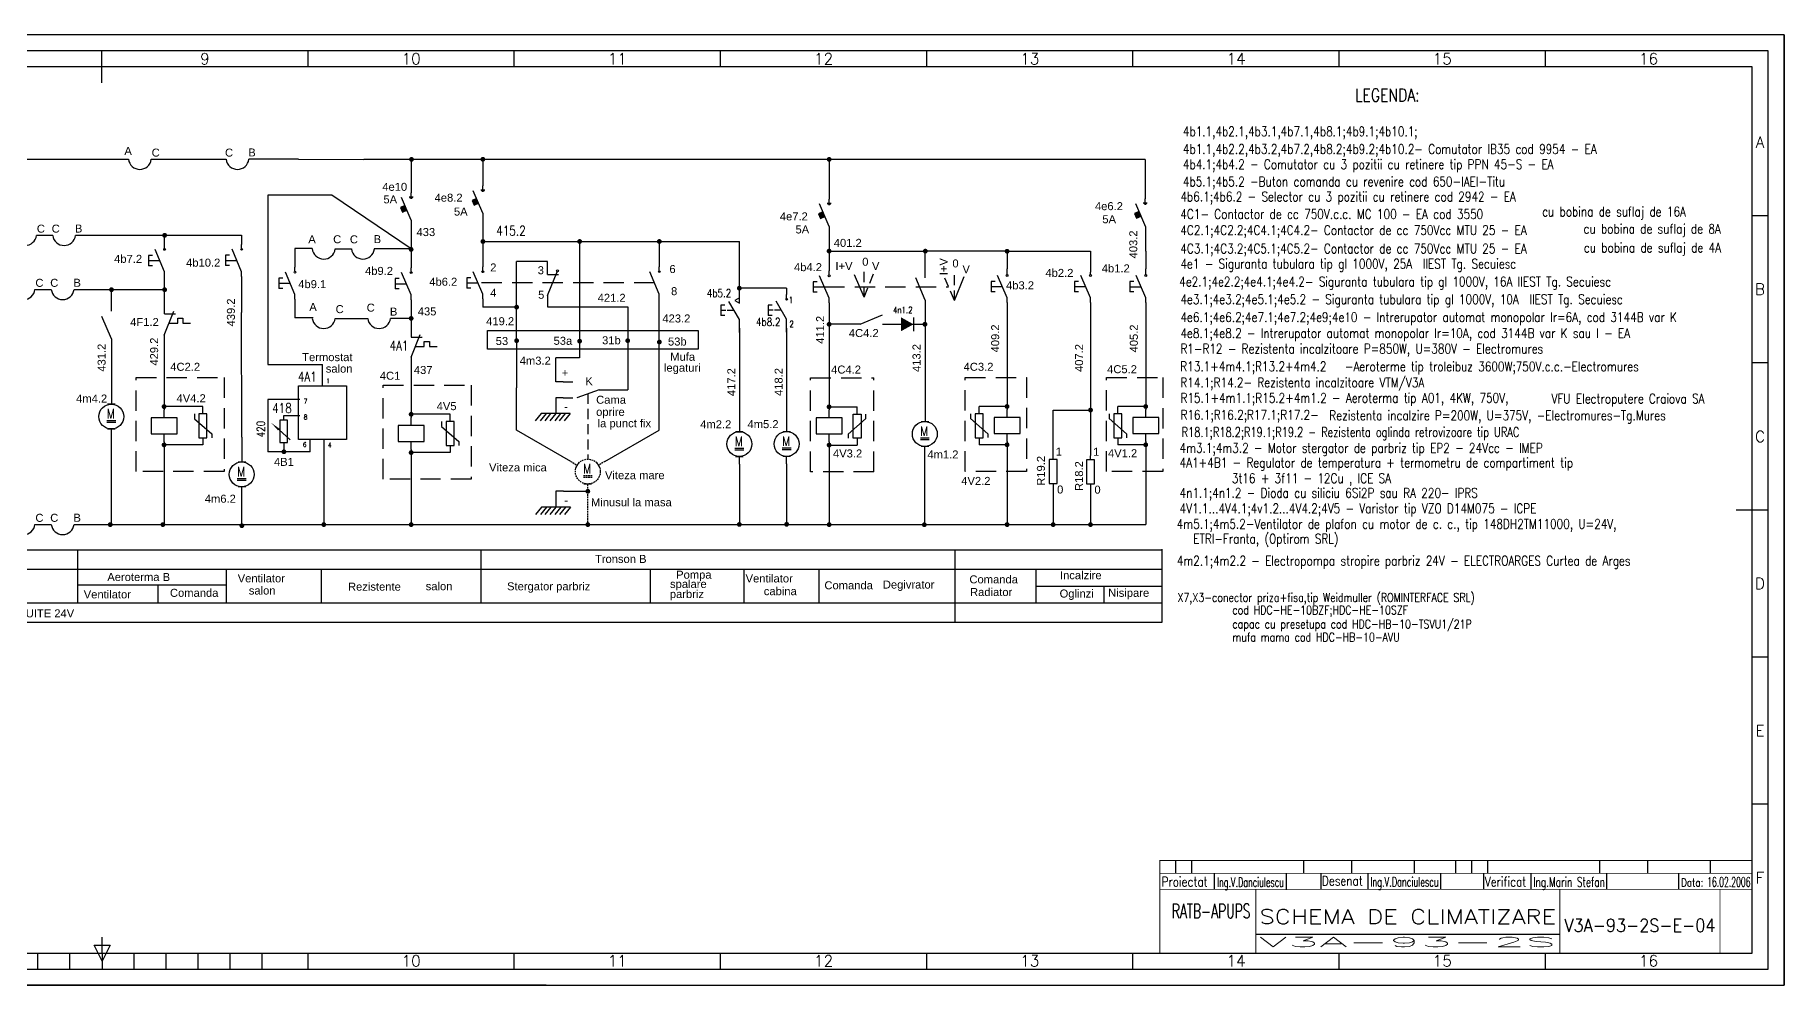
# Model space of a CAD drawing. Header units: millimetres. Extents: x 2616 to 3667, y 1624 to 1921.
# Drawn here: x 3120 to 3667, y 1624 to 1921 of the extents above; entities that cross this region are included whole.
import ezdxf
from ezdxf.enums import TextEntityAlignment as Align

# ---------------------------------------------------------------- set-up
doc = ezdxf.new("R2010")
doc.units = ezdxf.units.MM
for name, pattern in [('DASHED', [0.75, 0.5, -0.25]), ('DASHED2', [9.525, 6.35, -3.175]), ('HIDDEN2', [4.7625, 3.175, -1.5875])]:
    doc.linetypes.add(name, pattern=pattern)
doc.layers.add('INDICATOR', color=7, linetype='Continuous')
doc.styles.add('ISO', font='SIMPLEX.shx')
doc.styles.add('ROMANS', font='ROMANS.shx', dxfattribs={"width": 0.8})
doc.styles.get("Standard").update_dxf_attribs({"font": 'arial.ttf'})

# ---------------------------------------------------------------- blocks, each defined once
blk = doc.blocks.new('5A4')
at = {"color": 70}
for p, q in [((-976.57, 287), (-976.57, 292)), ((-912.14, 287), (-912.14, 292)), ((-847.71, 287), (-847.71, 292)), ((-783.28, 287), (-783.28, 292)), ((-718.85, 287), (-718.85, 292)), ((-654.42, 287), (-654.42, 292)), ((-589.99, 287), (-589.99, 292)), ((-525.56, 282.05), (-525.56, 292)), ((-461.13, 287), (-461.13, 292)), ((-396.7, 287), (-396.7, 292)), ((-332.27, 287), (-332.27, 292)), ((-267.84, 287), (-267.84, 292)), ((-203.41, 287), (-203.41, 292)), ((-138.98, 287), (-138.98, 292)), ((-74.55, 287), (-74.55, 292)), ((-1041, 240.5), (-1046, 240.5)), ((-5, 240.5), (-10, 240.5)), ((-1041, 194.5), (-1046, 194.5)), ((-5, 194.5), (-10, 194.5)), ((-1046, 148.5), (-1036, 148.5)), ((-1043.5, 148.5), (-1038.5, 151)), ((-1038.5, 146), (-1043.5, 148.5)), ((-1038.5, 151), (-1038.5, 146)), ((-15, 148.5), (-5, 148.5)), ((-1041, 102.5), (-1046, 102.5)), ((-5, 102.5), (-10, 102.5)), ((-1041, 56.5), (-1046, 56.5)), ((-5, 56.5), (-10, 56.5)), ((-528, 12.5), (-523, 12.5)), ((-525.5, 7.5), (-528, 12.5)), ((-525.5, 10), (-525.5, 15)), ((-523, 12.5), (-525.5, 7.5)), ((-976.57, 5), (-976.57, 10)), ((-912.14, 5), (-912.14, 10)), ((-847.71, 5), (-847.71, 10)), ((-783.28, 5), (-783.28, 10)), ((-718.85, 5), (-718.85, 10)), ((-654.42, 5), (-654.42, 10)), ((-589.99, 5), (-589.99, 10)), ((-589.99, 5), (-589.99, 10)), ((-575.5, 5), (-575.5, 10)), ((-565.5, 5), (-565.5, 10)), ((-555.5, 5), (-555.5, 10)), ((-545.5, 5), (-545.5, 10)), ((-535.5, 5), (-535.5, 10)), ((-525.5, 10), (-525.5, 5)), ((-515.5, 5), (-515.5, 10)), ((-505.5, 5), (-505.5, 10)), ((-495.5, 5), (-495.5, 10)), ((-485.5, 5), (-485.5, 10)), ((-475.5, 5), (-475.5, 10)), ((-461.13, 5), (-461.13, 10)), ((-461.13, 5), (-461.13, 10)), ((-396.7, 5), (-396.7, 10)), ((-332.27, 5), (-332.27, 10)), ((-267.84, 5), (-267.84, 10)), ((-203.41, 5), (-203.41, 10)), ((-138.98, 5), (-138.98, 10)), ((-74.55, 5), (-74.55, 10))]:
    blk.add_line(p, q, dxfattribs=at)
at = {"color": 240}
for points in [[(0, 0), (0, 297), (-1051, 297), (-1051, 0)], [(-5, 5), (-5, 292), (-1046, 292), (-1046, 5)]]:
    blk.add_lwpolyline(points, close=True, dxfattribs=at)
at = {"color": 70}
blk.add_lwpolyline([(-1041, 287), (-1041, 10), (-10, 10), (-10, 287)], close=True, dxfattribs=at)
at = {"color": 50, "style": 'ISO'}
for s, p in [('1', (-1008.78, 289.55)), ('2', (-944.36, 289.55)), ('3', (-879.92, 289.55)), ('4', (-815.49, 289.55)), ('5', (-751.07, 289.55)), ('6', (-686.63, 289.55)), ('7', (-622.21, 289.55)), ('8', (-557.77, 289.55)), ('9', (-493.35, 289.55)), ('10', (-428.92, 289.55)), ('11', (-364.49, 289.55)), ('12', (-300.06, 289.55)), ('13', (-235.63, 289.55)), ('14', (-171.19, 289.55)), ('15', (-106.77, 289.55)), ('16', (-42.34, 289.55)), ('A', (-1043.5, 263.5)), ('A', (-7.5, 263.5)), ('B', (-1043.5, 217.5)), ('B', (-7.5, 217.5)), ('C', (-1043.5, 171.5)), ('C', (-7.5, 171.5)), ('D', (-1043.5, 125.5)), ('D', (-7.5, 125.5)), ('E', (-1043.5, 79.5)), ('E', (-7.5, 79.5)), ('F', (-1043.5, 33.5)), ('F', (-7.5, 33.5)), ('1', (-1008.78, 7.55)), ('2', (-944.36, 7.55)), ('3', (-879.92, 7.55)), ('4', (-815.49, 7.55)), ('5', (-751.07, 7.55)), ('6', (-686.63, 7.55)), ('7', (-622.21, 7.55)), ('10', (-428.92, 7.55)), ('11', (-364.49, 7.55)), ('12', (-300.06, 7.55)), ('13', (-235.63, 7.55)), ('14', (-171.19, 7.55)), ('15', (-106.77, 7.55)), ('16', (-42.34, 7.55))]:
    blk.add_text(s, height=3.5, dxfattribs=at).set_placement(p, align=Align.MIDDLE)
blk = doc.blocks.new('indic-el')
at = {"layer": 'INDICATOR', "color": 1}
for p, q in [((-180, 25), (-180, 29)), ((-175, 25), (-175, 29)), ((-140, 25), (-140, 29)), ((-125, 25), (-125, 29)), ((-105.5, 25), (-105.5, 29)), ((-87.5, 25), (-87.5, 29)), ((-82.5, 25), (-82.5, 29)), ((-47.5, 25), (-47.5, 29)), ((-32.5, 25), (-32.5, 29)), ((-13, 25), (-13, 29)), ((-167.9, 20), (-167.9, 25)), ((-145.42, 19.8), (-145.42, 24.8)), ((-134.65, 20.08), (-134.65, 25.08)), ((-119.93, 20), (-119.93, 25)), ((-97.19, 20), (-97.19, 25)), ((-83.77, 20), (-83.77, 25)), ((-69.03, 20), (-69.03, 25)), ((-45.33, 20), (-45.33, 25)), ((-22.83, 20), (-22.83, 25)), ((-155, 6), (-60, 6))]:
    blk.add_line(p, q, dxfattribs=at)
at = {"layer": 'INDICATOR'}
blk.add_line((-92.5, 25), (-92.5, 29), dxfattribs=at)
at = {"layer": 'INDICATOR', "const_width": 0.3, "flags": 128}
for points in [[(0, 29), (-185, 29), (-185, 0)], [(0, 25), (-185, 25)], [(0, 20), (-185, 20)], [(-155, 0), (-155, 20)], [(-60, 0), (-60, 20)], [(-10, 0), (-10, 20)]]:
    blk.add_lwpolyline(points, dxfattribs=at)
at = {"layer": 'INDICATOR', "color": 1, "style": 'ROMANS', "width": 0.8}
for s, height, p in [('Proiectat', 3, (-184.48, 20.88)), ('Desenat', 3, (-134.37, 21.17)), ('Verificat', 3, (-83.49, 20.88)), ('Data:', 2.5, (-22.15, 20.88))]:
    blk.add_text(s, height=height, dxfattribs=at).set_placement(p)
at = {"layer": 'INDICATOR', "style": 'ROMANS', "width": 0.570908}
blk.add_text('RATB-APUPS', height=4.5, dxfattribs=at).set_placement((-181.28, 10.96), (-156.69, 10.96), align=Align.FIT)
at = {"layer": 'INDICATOR', "color": 1, "style": 'ROMANS'}
for tag, height, width, p, p2 in [('PROIECTAT', 3, 0.908325, (-167.12, 20.74), (-146.23, 20.74)), ('DESENAT', 3, 1.116423, (-119.25, 20.84), (-97.88, 20.84)), ('VERIFICAT', 3, 1.074468, (-68.34, 20.8), (-45.93, 20.8)), ('DATA', 3, 1.321041, (-14.04, 20.81), (-0.45, 20.81)), ('NUME_DESEN', 4.5, 2.080219, (-153.9, 9.22), (-61.18, 9.22)), ('NUMAR', 4, 2.383056, (-58.61, 6.76), (-11.4, 6.76)), ('ANS', 3, 11.421134, (-154.04, 2.01), (-61.04, 2.01))]:
    blk.add_attdef(tag, text='', height=height, dxfattribs=dict(at, width=width)).set_placement(p, p2, align=Align.FIT)

msp = doc.modelspace()

# ---------------------------------------------------------------- linework, layer by layer
at = {"color": 240}
for p, q in [((3666.92, 1921.16), (3666.92, 1624.16)), ((3280.22, 1624.16), (3070.22, 1624.16))]:
    msp.add_line(p, q, dxfattribs=at)
at = {"color": 1}
for p, q in [((3091.48, 1882.33), (3149.67, 1882.29)), ((3156.81, 1882.29), (3180.17, 1882.29)), ((3202.86, 1882.28), (3187.32, 1882.29)), ((3202.86, 1882.28), (3223.19, 1882.26)), ((3238.12, 1882.26), (3223.19, 1882.26)), ((3238, 1882.62), (3238, 1871.8)), ((3467.37, 1882.26), (3238.12, 1882.26)), ((3260.41, 1882.3), (3260.41, 1873.98)), ((3368.59, 1882.26), (3368.59, 1869.82)), ((3467.37, 1882.26), (3467.37, 1869.9)), ((3213.25, 1871.1), (3193.18, 1871.03)), ((3193.18, 1871.03), (3193.18, 1818.19)), ((3238, 1854.25), (3213.25, 1871.1)), ((3238, 1863.3), (3235, 1870.3)), ((3237.37, 1870.55), (3238.63, 1870.55)), ((3238, 1870.55), (3238, 1871.8)), ((3260.41, 1865.48), (3257.41, 1872.48)), ((3259.78, 1872.73), (3261.04, 1872.73)), ((3260.41, 1872.73), (3260.41, 1873.98)), ((3368.59, 1868.57), (3368.59, 1869.82)), ((3467.37, 1868.65), (3467.37, 1869.9)), ((3260.41, 1865.48), (3260.41, 1863.98)), ((3260.41, 1863.98), (3260.41, 1856.59)), ((3368.59, 1861.32), (3365.59, 1868.32)), ((3367.96, 1868.57), (3369.22, 1868.57)), ((3467.51, 1861.08), (3464.37, 1868.4)), ((3466.74, 1868.65), (3468, 1868.65)), ((3120.94, 1858.52), (3126.02, 1858.52)), ((3133.16, 1858.52), (3185.04, 1858.52)), ((3160.98, 1854.38), (3160.98, 1858.52)), ((3185.04, 1858.52), (3185.04, 1855.66)), ((3238, 1863.3), (3238, 1854.49)), ((3368.59, 1861.32), (3368.59, 1859.82)), ((3368.59, 1859.82), (3368.59, 1847.37)), ((3467.51, 1853.53), (3467.51, 1861.08)), ((3160.98, 1847.13), (3157.98, 1854.13)), ((3185.04, 1847.16), (3182.04, 1854.16)), ((3185.04, 1854.41), (3185.04, 1855.66)), ((3201.71, 1854.38), (3201.71, 1848.53)), ((3207.11, 1854.38), (3201.71, 1854.38)), ((3214.27, 1854.25), (3219.35, 1854.25)), ((3237.91, 1854.25), (3226.5, 1854.25)), ((3238, 1854.25), (3238, 1848.4)), ((3260.41, 1856.59), (3340.54, 1856.59)), ((3260.41, 1856.59), (3260.41, 1848.66)), ((3290.64, 1856.61), (3290.64, 1831.68)), ((3315.54, 1856.62), (3315.54, 1848.7)), ((3340.54, 1841.93), (3340.54, 1856.62)), ((3368.59, 1853.59), (3398.64, 1853.59)), ((3398.64, 1846.89), (3398.64, 1853.6)), ((3423.81, 1853.54), (3398.64, 1853.59)), ((3424.18, 1853.54), (3424.18, 1848.06)), ((3424.56, 1853.54), (3450.25, 1853.54)), ((3450.25, 1853.54), (3450.25, 1846.98)), ((3467.51, 1853.53), (3467.51, 1848.05)), ((3157.23, 1852.25), (3155.98, 1852.25)), ((3155.98, 1852.25), (3155.98, 1849.02)), ((3155.98, 1850.63), (3159.48, 1850.64)), ((3157.23, 1849.02), (3155.98, 1849.02)), ((3160.98, 1845.63), (3160.98, 1847.13)), ((3180.04, 1852.27), (3180.04, 1849.05)), ((3181.29, 1852.27), (3180.04, 1852.27)), ((3180.04, 1850.66), (3183.54, 1850.66)), ((3181.29, 1849.05), (3180.04, 1849.05)), ((3185.04, 1845.66), (3185.04, 1847.16)), ((3201.71, 1840.03), (3198.71, 1847.03)), ((3201.71, 1847.28), (3201.71, 1848.53)), ((3238, 1847.15), (3238, 1848.4)), ((3260.41, 1840.16), (3257.41, 1847.16)), ((3260.41, 1847.41), (3260.41, 1848.66)), ((3270.95, 1831.68), (3270.95, 1850.34)), ((3280.62, 1850.34), (3270.95, 1850.34)), ((3280.62, 1848.16), (3280.62, 1850.34)), ((3280.62, 1846.32), (3280.62, 1848.16)), ((3280.62, 1839.66), (3283.62, 1847.16)), ((3315.54, 1840.08), (3312.54, 1847.08)), ((3315.54, 1847.45), (3315.54, 1848.7)), ((3368.59, 1846.12), (3368.59, 1847.37)), ((3424.18, 1847.48), (3424.18, 1848.06)), ((3424.18, 1846.23), (3424.18, 1847.48)), ((3450.25, 1846.23), (3450.25, 1846.98)), ((3467.51, 1847.47), (3467.51, 1848.05)), ((3467.51, 1846.22), (3467.51, 1847.47)), ((3120.48, 1841.57), (3125.56, 1841.57)), ((3160.98, 1841.53), (3132.7, 1841.53)), ((3144.38, 1834.78), (3144.38, 1841.53)), ((3160.98, 1841.53), (3160.98, 1845.63)), ((3185.04, 1845.66), (3185.04, 1834.39)), ((3196.71, 1845.15), (3196.71, 1841.92)), ((3197.96, 1845.15), (3196.71, 1845.15)), ((3196.71, 1843.53), (3200.21, 1843.54)), ((3197.96, 1841.92), (3196.71, 1841.92)), ((3233, 1845.01), (3233, 1841.79)), ((3234.25, 1845.01), (3233, 1845.01)), ((3233, 1843.4), (3236.5, 1843.4)), ((3234.25, 1841.79), (3233, 1841.79)), ((3238, 1839.9), (3235, 1846.9)), ((3255.41, 1845.28), (3255.41, 1842.05)), ((3256.66, 1845.28), (3255.41, 1845.28)), ((3255.41, 1843.66), (3258.91, 1843.67)), ((3256.66, 1842.05), (3255.41, 1842.05)), ((3355.31, 1841.98), (3340.54, 1841.98)), ((3340.54, 1837.36), (3340.54, 1841.93)), ((3355.31, 1841.98), (3355.31, 1840.06)), ((3363.59, 1843.98), (3363.59, 1840.76)), ((3364.84, 1843.98), (3363.59, 1843.98)), ((3363.59, 1842.37), (3367.09, 1842.37)), ((3368.59, 1838.87), (3365.59, 1845.87)), ((3398.64, 1838.28), (3395.64, 1845.28)), ((3398.64, 1845.26), (3398.64, 1846.89)), ((3419.18, 1844.09), (3419.18, 1840.87)), ((3420.43, 1844.09), (3419.18, 1844.09)), ((3419.18, 1842.48), (3422.68, 1842.48)), ((3424.18, 1838.98), (3421.18, 1845.98)), ((3445.25, 1844.09), (3445.25, 1840.87)), ((3446.5, 1844.09), (3445.25, 1844.09)), ((3445.25, 1842.48), (3448.75, 1842.48)), ((3450.25, 1838.98), (3447.25, 1845.98)), ((3462.51, 1844.09), (3462.51, 1840.86)), ((3463.76, 1844.09), (3462.51, 1844.09)), ((3462.51, 1842.47), (3466, 1842.47)), ((3467.51, 1838.97), (3464.51, 1845.97)), ((3160.98, 1833.98), (3160.98, 1841.49)), ((3201.71, 1838.53), (3201.71, 1840.03)), ((3201.71, 1838.53), (3201.71, 1832.69)), ((3238, 1838.4), (3238, 1839.9)), ((3238, 1838.4), (3238, 1832.55)), ((3260.41, 1838.66), (3260.41, 1840.16)), ((3260.41, 1838.66), (3260.41, 1836.08)), ((3270.95, 1836.08), (3260.41, 1836.08)), ((3280.62, 1839.66), (3280.63, 1836.12)), ((3280.63, 1836.12), (3305.66, 1836.12)), ((3305.66, 1836.12), (3305.66, 1831.68)), ((3315.54, 1831.68), (3315.54, 1840.08)), ((3334.78, 1836.66), (3334.78, 1833.44)), ((3336.03, 1836.66), (3334.78, 1836.66)), ((3340.54, 1832.21), (3337.26, 1837.88)), ((3340.54, 1838.99), (3339.17, 1838.18)), ((3339.17, 1838.18), (3340.55, 1837.35)), ((3350.8, 1836.71), (3349.55, 1836.71)), ((3349.55, 1836.71), (3349.55, 1833.48)), ((3355.31, 1832.26), (3352.04, 1837.93)), ((3355.31, 1838.81), (3355.31, 1840.06)), ((3364.84, 1840.76), (3363.59, 1840.76)), ((3368.59, 1837.37), (3368.59, 1838.87)), ((3368.59, 1837.37), (3368.59, 1818)), ((3398.64, 1838.28), (3398.64, 1836.9)), ((3398.64, 1836.9), (3398.64, 1800.32)), ((3420.43, 1840.87), (3419.18, 1840.87)), ((3424.18, 1837.48), (3424.18, 1838.98)), ((3424.18, 1837.48), (3424.18, 1818.11)), ((3446.5, 1840.87), (3445.25, 1840.87)), ((3450.25, 1837.48), (3450.25, 1838.98)), ((3450.25, 1837.48), (3450.25, 1818.11)), ((3463.76, 1840.86), (3462.51, 1840.86)), ((3467.51, 1837.47), (3467.51, 1838.97)), ((3467.51, 1837.47), (3467.51, 1818.1)), ((3144.38, 1826.16), (3141.38, 1833.16)), ((3160.82, 1827.32), (3163.82, 1834.82)), ((3162.32, 1831.07), (3165.1, 1831.07)), ((3165.1, 1831.07), (3165.1, 1832.62)), ((3165.1, 1832.62), (3166.71, 1832.62)), ((3166.71, 1832.62), (3166.71, 1831.02)), ((3166.71, 1831.02), (3169.05, 1831.02)), ((3185.11, 1795.43), (3185.04, 1834.39)), ((3207.41, 1832.69), (3201.71, 1832.69)), ((3214.27, 1832.55), (3219.35, 1832.55)), ((3219.35, 1832.55), (3224.43, 1832.55)), ((3238, 1832.55), (3231.58, 1832.55)), ((3238, 1832.55), (3238, 1826.72)), ((3270.95, 1825.59), (3270.95, 1831.68)), ((3290.64, 1831.68), (3290.64, 1825.6)), ((3305.66, 1831.68), (3305.66, 1810.84)), ((3315.54, 1810.84), (3315.54, 1831.68)), ((3336.28, 1835.05), (3334.78, 1835.05)), ((3336.03, 1833.44), (3334.78, 1833.44)), ((3338.9, 1835.05), (3336.74, 1835.05)), ((3340.54, 1830.19), (3340.54, 1832.21)), ((3351.06, 1835.09), (3349.55, 1835.09)), ((3350.8, 1833.48), (3349.55, 1833.48)), ((3353.67, 1835.09), (3351.51, 1835.09)), ((3355.31, 1830.23), (3355.31, 1832.26)), ((3378.29, 1830.71), (3368.59, 1830.71)), ((3378.29, 1830.71), (3385.29, 1833.71)), ((3385.28, 1830.71), (3386.91, 1830.71)), ((3386.91, 1830.71), (3398.52, 1830.71)), ((3144.38, 1826.16), (3144.38, 1824.78)), ((3160.82, 1827.32), (3160.82, 1825.82)), ((3160.82, 1825.82), (3160.82, 1818.07)), ((3238, 1820.47), (3240.84, 1827.56)), ((3242.12, 1825.37), (3243.73, 1825.37)), ((3242.12, 1823.81), (3242.12, 1825.37)), ((3243.73, 1825.37), (3243.73, 1823.76)), ((3270.95, 1825.22), (3270.95, 1810.84)), ((3290.64, 1825.6), (3290.64, 1820.23)), ((3340.54, 1828.16), (3340.54, 1830.19)), ((3340.54, 1829.51), (3340.54, 1799.51)), ((3355.31, 1828.21), (3355.31, 1830.23)), ((3355.31, 1829.55), (3355.31, 1799.55)), ((3144.38, 1824.78), (3144.38, 1813.51)), ((3238, 1820.47), (3238, 1815.66)), ((3239.34, 1823.81), (3242.12, 1823.81)), ((3243.73, 1823.76), (3246.08, 1823.76)), ((3290.64, 1820.23), (3283.17, 1820.23)), ((3283.17, 1816.46), (3283.17, 1820.23)), ((3160.82, 1818.07), (3160.82, 1803.99)), ((3193.18, 1818.19), (3210.33, 1818.19)), ((3210.33, 1811.47), (3210.33, 1818.19)), ((3238, 1815.66), (3238, 1801.59)), ((3283.17, 1812.76), (3283.17, 1816.46)), ((3368.59, 1818), (3368.59, 1803.93)), ((3424.18, 1818.11), (3424.18, 1804.04)), ((3450.25, 1818.11), (3450.25, 1789.65)), ((3467.51, 1818.1), (3467.51, 1804.03)), ((3144.38, 1813.51), (3144.38, 1805.76)), ((3202.83, 1794.71), (3202.83, 1811.47)), ((3202.83, 1811.47), (3217.83, 1811.47)), ((3217.83, 1811.47), (3217.83, 1794.71)), ((3270.95, 1797.59), (3270.95, 1810.84)), ((3285.5, 1812.76), (3283.17, 1812.76)), ((3285.5, 1812.76), (3287, 1812.76)), ((3287, 1812.76), (3288.5, 1812.76)), ((3296.75, 1810.26), (3289.75, 1807.76)), ((3296.75, 1810.26), (3301.02, 1810.26)), ((3301.02, 1810.26), (3305.66, 1810.26)), ((3305.66, 1810.84), (3305.66, 1810.26)), ((3315.54, 1797.64), (3315.54, 1810.84)), ((3172.97, 1804.97), (3160.82, 1804.97)), ((3160.82, 1801.49), (3160.82, 1803.99)), ((3172.97, 1802.72), (3172.97, 1804.97)), ((3193.21, 1807.18), (3193.21, 1790.86)), ((3203.21, 1807.18), (3193.21, 1807.18)), ((3283.16, 1807.76), (3283.16, 1802.8)), ((3285.5, 1807.76), (3283.16, 1807.76)), ((3285.5, 1807.76), (3287, 1807.76)), ((3287, 1807.76), (3288.5, 1807.76)), ((3368.59, 1804.91), (3377.31, 1804.91)), ((3368.59, 1801.43), (3368.59, 1803.93)), ((3377.31, 1802.65), (3377.31, 1804.91)), ((3424.56, 1805.02), (3415.46, 1805.02)), ((3415.46, 1802.76), (3415.46, 1805.02)), ((3424.18, 1801.54), (3424.18, 1804.04)), ((3438.59, 1788.4), (3438.59, 1803.88)), ((3438.59, 1803.88), (3450.25, 1803.88)), ((3467.51, 1805.01), (3458.78, 1805.01)), ((3458.78, 1802.75), (3458.78, 1805.01)), ((3467.51, 1801.53), (3467.51, 1804.03)), ((3142.96, 1800.63), (3145.7, 1800.63)), ((3142.96, 1800.1), (3145.7, 1800.1)), ((3144.38, 1768.09), (3144.38, 1797.99)), ((3170.3, 1802.72), (3170.3, 1801.19)), ((3170.3, 1801.19), (3175.71, 1796.43)), ((3200.24, 1794.6), (3196.63, 1797.81)), ((3198.21, 1802.21), (3203.21, 1802.21)), ((3198.21, 1800.71), (3198.21, 1802.21)), ((3250.15, 1802.57), (3238, 1802.57)), ((3238, 1799.09), (3238, 1801.59)), ((3247.49, 1800.32), (3247.49, 1798.78)), ((3247.49, 1798.78), (3252.89, 1794.03)), ((3250.15, 1800.32), (3250.15, 1802.57)), ((3278.62, 1802.8), (3276.76, 1800.48)), ((3280.16, 1802.8), (3278.31, 1800.48)), ((3287.68, 1802.8), (3278.62, 1802.8)), ((3281.59, 1802.8), (3279.73, 1800.48)), ((3283.16, 1802.8), (3281.3, 1800.48)), ((3284.71, 1802.8), (3282.85, 1800.48)), ((3286.14, 1802.8), (3284.28, 1800.48)), ((3287.68, 1802.8), (3285.83, 1800.48)), ((3340.54, 1799.51), (3340.54, 1797.14)), ((3355.31, 1799.55), (3355.31, 1797.18)), ((3379.97, 1801.12), (3374.57, 1796.37)), ((3379.97, 1802.65), (3379.97, 1801.12)), ((3412.8, 1802.76), (3412.8, 1801.23)), ((3412.8, 1801.23), (3418.2, 1796.48)), ((3456.12, 1802.75), (3456.12, 1801.22)), ((3456.12, 1801.22), (3461.52, 1796.47)), ((3160.82, 1793.99), (3160.82, 1796.49)), ((3160.82, 1793.99), (3160.82, 1783.36)), ((3172.97, 1793.01), (3160.82, 1793.01)), ((3172.97, 1795.27), (3172.97, 1793.01)), ((3175.71, 1796.43), (3175.71, 1795.23)), ((3185.11, 1795.43), (3185.11, 1787.69)), ((3198.21, 1793.71), (3198.21, 1790.86)), ((3217.83, 1794.71), (3202.83, 1794.71)), ((3206.47, 1790.86), (3206.47, 1794.71)), ((3210.71, 1794.71), (3210.71, 1768.09)), ((3238, 1791.59), (3238, 1794.09)), ((3250.15, 1792.87), (3250.15, 1790.61)), ((3252.89, 1794.03), (3252.89, 1792.82)), ((3287.86, 1787.83), (3270.95, 1797.59)), ((3298.54, 1787.83), (3315.54, 1797.64)), ((3368.59, 1793.92), (3368.59, 1796.43)), ((3368.59, 1793.92), (3368.59, 1783.29)), ((3368.59, 1792.95), (3377.31, 1792.95)), ((3374.57, 1796.37), (3374.57, 1795.16)), ((3377.31, 1795.2), (3377.31, 1792.95)), ((3397.11, 1795.18), (3399.85, 1795.18)), ((3397.11, 1794.66), (3399.85, 1794.66)), ((3398.52, 1768.05), (3398.52, 1792.55)), ((3415.46, 1795.31), (3415.46, 1793.06)), ((3424.56, 1793.06), (3415.46, 1793.06)), ((3418.2, 1796.48), (3418.2, 1795.27)), ((3424.18, 1794.03), (3424.18, 1796.54)), ((3424.18, 1794.03), (3424.18, 1783.4)), ((3458.78, 1795.3), (3458.78, 1793.05)), ((3467.51, 1793.05), (3458.78, 1793.05)), ((3461.52, 1796.47), (3461.52, 1795.26)), ((3467.51, 1794.03), (3467.51, 1796.53)), ((3467.51, 1794.03), (3467.51, 1783.39)), ((3206.47, 1790.86), (3193.21, 1790.86)), ((3238, 1791.59), (3238, 1780.96)), ((3250.15, 1790.61), (3238, 1790.61)), ((3339.17, 1792.01), (3341.91, 1792.01)), ((3339.17, 1791.48), (3341.91, 1791.48)), ((3340.54, 1787.01), (3340.54, 1789.37)), ((3340.54, 1787.01), (3340.54, 1768.15)), ((3353.94, 1792.05), (3356.68, 1792.05)), ((3353.94, 1791.53), (3356.68, 1791.53)), ((3355.31, 1787.05), (3355.31, 1789.41)), ((3355.31, 1787.05), (3355.31, 1768.19)), ((3450.25, 1788.36), (3450.25, 1789.61)), ((3160.82, 1783.36), (3160.82, 1767.95)), ((3183.69, 1782.55), (3186.43, 1782.55)), ((3183.69, 1782.03), (3186.43, 1782.03)), ((3368.59, 1783.29), (3368.59, 1768.05)), ((3424.18, 1783.4), (3424.18, 1767.96)), ((3467.51, 1783.39), (3467.51, 1768.09)), ((3185.11, 1767.74), (3185.11, 1779.92)), ((3238, 1780.96), (3238, 1768.09)), ((3285.58, 1778.5), (3283.24, 1778.5)), ((3283.24, 1778.5), (3283.24, 1773.54)), ((3285.58, 1778.5), (3293.2, 1778.5)), ((3438.59, 1780.9), (3438.59, 1779.65)), ((3438.59, 1779.65), (3438.59, 1767.88)), ((3450.25, 1780.86), (3450.25, 1779.62)), ((3450.25, 1779.62), (3450.25, 1768.06)), ((3278.7, 1773.54), (3276.84, 1771.21)), ((3280.24, 1773.54), (3278.39, 1771.21)), ((3287.77, 1773.54), (3278.7, 1773.54)), ((3281.67, 1773.54), (3279.81, 1771.21)), ((3283.24, 1773.54), (3281.38, 1771.21)), ((3284.79, 1773.54), (3282.93, 1771.21)), ((3286.22, 1773.54), (3284.36, 1771.21)), ((3287.77, 1773.54), (3285.91, 1771.21)), ((3120.48, 1768.11), (3125.56, 1768.11)), ((3132.7, 1768.09), (3238.12, 1768.09)), ((3238.12, 1768.09), (3247.08, 1768.09)), ((3247.08, 1768.09), (3269.35, 1768.09)), ((3269.35, 1768.09), (3289.12, 1768.09)), ((3289.12, 1768.09), (3467.51, 1768.09)), ((2830.51, 1760.19), (3472.5, 1760.19)), ((3133.78, 1760.19), (3133.78, 1743.49)), ((3259.83, 1743.49), (3259.83, 1760.19)), ((3407.88, 1760.19), (3407.88, 1737.45)), ((3472.5, 1760.46), (3472.5, 1737.49)), ((2830.51, 1754.2), (3472.5, 1754.2)), ((3180.18, 1754.2), (3180.18, 1743.49)), ((3209.93, 1754.2), (3209.93, 1743.49)), ((3312.68, 1754.2), (3312.68, 1743.49)), ((3341.97, 1754.2), (3341.97, 1743.49)), ((3365.37, 1754.2), (3365.37, 1743.49)), ((3407.88, 1754.2), (3407.88, 1743.49)), ((3433.21, 1754.2), (3433.21, 1743.49)), ((3133.78, 1749.25), (3180.18, 1749.25)), ((3158.89, 1749.25), (3158.89, 1743.89)), ((3433.21, 1748.84), (3472.5, 1748.84)), ((3454.44, 1748.84), (3454.44, 1743.49)), ((3472.5, 1743.49), (2830.51, 1743.49)), ((3472.5, 1737.49), (2924.24, 1737.49))]:
    msp.add_line(p, q, dxfattribs=at)
at = {"color": 1, "linetype": 'HIDDEN2'}
for p, q in [((3379.49, 1839.14), (3379.49, 1847.22)), ((3379.49, 1839.14), (3382.49, 1846.64)), ((3407.76, 1838.13), (3404.76, 1845.13)), ((3407.76, 1838.13), (3407.75, 1846.2)), ((3293.25, 1809.01), (3293.25, 1788.54))]:
    msp.add_line(p, q, dxfattribs=at)
at = {"color": 1, "linetype": 'DASHED2'}
for p, q in [((3314, 1843.68), (3258.9, 1843.68)), ((3367.09, 1842.37), (3405.93, 1842.4)), ((3362.82, 1784.62), (3362.82, 1814)), ((3362.82, 1813.96), (3382.6, 1813.96)), ((3382.6, 1784.62), (3382.6, 1814)), ((3411.13, 1784.69), (3411.13, 1814.07)), ((3411.13, 1814.07), (3430.27, 1814.07)), ((3430.27, 1814.07), (3430.27, 1784.69)), ((3455.28, 1814.06), (3472.81, 1814.06)), ((3455.28, 1784.68), (3455.28, 1814.06)), ((3472.81, 1814.06), (3472.81, 1784.68)), ((3382.6, 1784.58), (3362.82, 1784.58)), ((3430.27, 1784.69), (3411.13, 1784.69)), ((3472.81, 1784.68), (3455.28, 1784.68))]:
    msp.add_line(p, q, dxfattribs=at)
at = {"color": 3}
for p, q in [((3379.49, 1839.14), (3376.49, 1846.14)), ((3407.76, 1838.13), (3410.76, 1845.63)), ((3261.81, 1828.74), (3327.72, 1828.74)), ((3261.81, 1822.92), (3261.81, 1828.74)), ((3327.72, 1828.74), (3327.72, 1822.92)), ((3327.72, 1822.92), (3261.81, 1822.92))]:
    msp.add_line(p, q, dxfattribs=at)
at = {"color": 1, "linetype": 'DASHED'}
for p, q in [((3287.86, 1787.83), (3289.91, 1786.64)), ((3298.54, 1787.83), (3296.49, 1786.64)), ((3291.83, 1783.41), (3294.57, 1783.41)), ((3291.83, 1782.89), (3294.57, 1782.89)), ((3293.2, 1768.08), (3293.2, 1780.77))]:
    msp.add_line(p, q, dxfattribs=at)
at = {"color": 1, "const_width": 0.75}
for points in [[(3237.74, 1882.26, 1), (3238.49, 1882.26, 1)], [(3260.04, 1882.3, 1), (3260.79, 1882.3, 1)], [(3368.21, 1882.26, 1), (3368.96, 1882.26, 1)], [(3160.61, 1858.52, 1), (3161.36, 1858.52, 1)], [(3237.62, 1854.11, 1), (3238.37, 1854.11, 1)], [(3260.04, 1856.59, 1), (3260.79, 1856.59, 1)], [(3290.27, 1856.61, 1), (3291.02, 1856.61, 1)], [(3315.17, 1856.59, 1), (3315.92, 1856.59, 1)], [(3368.21, 1853.59, 1), (3368.96, 1853.59, 1)], [(3398.27, 1853.59, 1), (3399.02, 1853.59, 1)], [(3423.81, 1853.54, 1), (3424.56, 1853.54, 1)], [(3144, 1841.53, 1), (3144.75, 1841.53, 1)], [(3160.61, 1841.53, 1), (3161.36, 1841.53, 1)], [(3340.16, 1841.98, 1), (3340.91, 1841.98, 1)], [(3270.58, 1836.08, 1), (3271.33, 1836.08, 1)], [(3237.63, 1832.55, 1), (3238.38, 1832.55, 1)], [(3368.21, 1830.71, 1), (3368.96, 1830.71, 1)], [(3398.15, 1830.71, 1), (3398.9, 1830.71, 1)], [(3270.58, 1825.59, 1), (3271.33, 1825.59, 1)], [(3290.27, 1825.44, 1), (3291.02, 1825.44, 1)], [(3305.29, 1825.59, 1), (3306.04, 1825.59, 1)], [(3315.17, 1825.16, 1), (3315.92, 1825.16, 1)], [(3160.44, 1804.97, 1), (3161.19, 1804.97, 1)], [(3237.63, 1802.57, 1), (3238.38, 1802.57, 1)], [(3368.21, 1804.91, 1), (3368.96, 1804.91, 1)], [(3423.81, 1805.02, 1), (3424.56, 1805.02, 1)], [(3449.88, 1803.88, 1), (3450.63, 1803.88, 1)], [(3467.13, 1805.01, 1), (3467.88, 1805.01, 1)], [(3160.44, 1793.01, 1), (3161.19, 1793.01, 1)], [(3368.21, 1792.95, 1), (3368.96, 1792.95, 1)], [(3423.81, 1793.06, 1), (3424.56, 1793.06, 1)], [(3467.13, 1793.05, 1), (3467.88, 1793.05, 1)], [(3197.88, 1790.86, 1), (3198.63, 1790.86, 1)], [(3237.63, 1790.61, 1), (3238.38, 1790.61, 1)], [(3292.82, 1778.5, 1), (3293.57, 1778.5, 1)], [(3143.63, 1768.09, 1), (3144.38, 1768.09, 1)], [(3160.07, 1768.09, 1), (3160.82, 1768.09, 1)], [(3184.74, 1767.74, 1), (3185.49, 1767.74, 1)], [(3210.33, 1768.09, 1), (3211.08, 1768.09, 1)], [(3237.63, 1768.09, 1), (3238.38, 1768.09, 1)], [(3292.82, 1768.09, 1), (3293.57, 1768.09, 1)], [(3340.16, 1768.15, 1), (3340.91, 1768.15, 1)], [(3354.94, 1768.19, 1), (3355.69, 1768.19, 1)], [(3368.21, 1768.09, 1), (3368.96, 1768.09, 1)], [(3397.96, 1768.05, 1), (3398.71, 1768.05, 1)], [(3423.81, 1768.09, 1), (3424.56, 1768.09, 1)], [(3438.22, 1768.09, 1), (3438.97, 1768.09, 1)], [(3449.88, 1768.09, 1), (3450.63, 1768.09, 1)]]:
    msp.add_lwpolyline(points, format="xyb", close=True, dxfattribs=at)
at = {"color": 1, "flags": 128}
for points in [[(3259.09, 1868.59), (3258.46, 1870.01), (3257.05, 1869.38), (3257.68, 1867.96)], [(3236.69, 1866.41), (3236.06, 1867.82), (3234.64, 1867.19), (3235.27, 1865.77)], [(3367.27, 1864.43), (3366.64, 1865.84), (3365.22, 1865.21), (3365.85, 1863.8)], [(3466.05, 1864.51), (3465.42, 1865.93), (3464, 1865.3), (3464.63, 1863.88)], [(3164.87, 1796.49), (3164.87, 1801.49), (3156.77, 1801.49), (3156.77, 1796.49)], [(3174.22, 1795.22), (3174.22, 1802.72), (3171.72, 1802.72), (3171.72, 1795.22)], [(3197.02, 1800.71), (3197.02, 1793.71), (3199.4, 1793.71), (3199.4, 1800.71)], [(3242.05, 1794.09), (3242.05, 1799.09), (3233.95, 1799.09), (3233.95, 1794.09)], [(3251.4, 1792.82), (3251.4, 1800.32), (3248.9, 1800.32), (3248.9, 1792.82)], [(3372.64, 1796.43), (3372.64, 1801.43), (3364.54, 1801.43), (3364.54, 1796.43)], [(3376.06, 1795.15), (3376.06, 1802.65), (3378.56, 1802.65), (3378.56, 1795.15)], [(3416.71, 1795.26), (3416.71, 1802.76), (3414.21, 1802.76), (3414.21, 1795.26)], [(3428.23, 1796.54), (3428.23, 1801.54), (3420.13, 1801.54), (3420.13, 1796.54)], [(3460.03, 1795.25), (3460.03, 1802.75), (3457.53, 1802.75), (3457.53, 1795.25)], [(3471.56, 1796.53), (3471.56, 1801.53), (3463.46, 1801.53), (3463.46, 1796.53)], [(3439.84, 1780.9), (3439.84, 1788.4), (3437.34, 1788.4), (3437.34, 1780.9)], [(3451.5, 1780.86), (3451.5, 1788.36), (3449, 1788.36), (3449, 1780.86)]]:
    msp.add_lwpolyline(points, close=True, dxfattribs=at)
for points in [[(3280.62, 1846.32), (3284.04, 1846.32)], [(3160.98, 1833.98), (3164.4, 1833.98)], [(3394.92, 1832.88), (3394.92, 1828.55)], [(3238, 1826.72), (3241.42, 1826.72)]]:
    msp.add_lwpolyline(points, dxfattribs=at)
at = {"color": 1, "const_width": 0.24, "flags": 128}
msp.add_lwpolyline([(3394.7, 1830.71), (3391.17, 1832.68), (3391.17, 1828.75)], close=True, dxfattribs=at)
at = {"color": 1, "linetype": 'DASHED2'}
for points in [[(3152.09, 1814.03), (3179.56, 1814.03), (3179.56, 1784.65), (3152.09, 1784.65)], [(3229.28, 1811.63), (3256.75, 1811.63), (3256.75, 1782.25), (3229.28, 1782.25)]]:
    msp.add_lwpolyline(points, close=True, dxfattribs=at)
at = {"color": 1, "const_width": 0.4}
for points in [[(3143.13, 1805.76), (3145.63, 1805.76)], [(3145.63, 1797.99), (3143.13, 1797.99)], [(3397.27, 1800.32), (3399.77, 1800.32)], [(3339.29, 1797.14), (3341.79, 1797.14)], [(3354.06, 1797.18), (3356.56, 1797.18)], [(3399.77, 1792.55), (3397.27, 1792.55)], [(3183.86, 1787.69), (3186.36, 1787.69)], [(3341.79, 1789.37), (3339.29, 1789.37)], [(3356.56, 1789.41), (3354.06, 1789.41)], [(3186.36, 1779.92), (3183.86, 1779.92)]]:
    msp.add_lwpolyline(points, dxfattribs=at)
at = {"color": 1, "flags": 128}
msp.add_lwpolyline([(3196.63, 1797.81, 0.7, 0, 0), (3194.25, 1799.93, 0, 0, 0)], format="xyseb", dxfattribs=at)
at = {"color": 1, "linetype": 'DASHED', "const_width": 0.4}
for points in [[(3289.28, 1785.56), (3290.53, 1787.73)], [(3297.12, 1785.56), (3295.87, 1787.73)], [(3294.45, 1780.77), (3291.95, 1780.77)]]:
    msp.add_lwpolyline(points, dxfattribs=at)
at = {"color": 1}
for centre, radius in [((3238, 1870.27), 0.273), ((3260.41, 1872.46), 0.273), ((3368.59, 1868.29), 0.273), ((3467.37, 1868.38), 0.273), ((3160.98, 1854.11), 0.273), ((3185.04, 1854.14), 0.273), ((3201.71, 1847.01), 0.273), ((3238, 1846.88), 0.273), ((3260.41, 1847.14), 0.273), ((3283.73, 1847.42), 0.273), ((3315.54, 1847.17), 0.273), ((3368.59, 1845.85), 0.273), ((3424.18, 1845.96), 0.273), ((3450.25, 1845.96), 0.273), ((3467.51, 1845.95), 0.273), ((3355.31, 1838.53), 0.273), ((3144.33, 1801.87), 3.89), ((3398.48, 1796.43), 3.89), ((3340.54, 1793.25), 3.89), ((3355.31, 1793.3), 3.89), ((3185.06, 1783.8), 3.89)]:
    msp.add_circle(centre, radius, dxfattribs=at)
at = {"color": 1, "linetype": 'DASHED'}
msp.add_circle((3293.2, 1784.66), 3.89, dxfattribs=at)
at = {"color": 1}
for centre, start in [((3153.24, 1882.73), 187.0535), ((3183.75, 1882.73), 187.0535), ((3117.37, 1858.96), 187.0535), ((3129.59, 1858.96), 187.0535), ((3210.7, 1854.69), 184.91), ((3222.93, 1854.69), 187.0535), ((3116.91, 1842.01), 187.0535), ((3129.13, 1842.01), 187.0535), ((3210.7, 1832.99), 187.0535), ((3228, 1832.99), 187.0535), ((3116.91, 1768.56), 187.0535), ((3129.13, 1768.56), 187.0535)]:
    msp.add_arc(centre, 3.6, start, 352.9465, dxfattribs=at)
for points in [[(3257.68, 1867.96), (3257.05, 1869.38), (3259.09, 1868.59), (3258.46, 1870.01)], [(3235.27, 1865.77), (3234.64, 1867.19), (3236.69, 1866.41), (3236.06, 1867.82)], [(3365.85, 1863.8), (3365.22, 1865.21), (3367.27, 1864.43), (3366.64, 1865.84)], [(3464.63, 1863.88), (3464, 1865.3), (3466.05, 1864.51), (3465.42, 1865.93)], [(3394.71, 1830.72), (3391.19, 1828.8), (3391.16, 1832.62)]]:
    msp.add_solid(points, dxfattribs=at)

# ---------------------------------------------------------------- block references
msp.add_blockref('5A4', (3666.92, 1624.16))
ref = msp.add_blockref('indic-el', (3656.92, 1634.07))
ref.add_attrib('NUME_DESEN', 'SCHEMA DE CLIMATIZARE', dxfattribs={"layer": 'INDICATOR', "color": 1, "height": 4.5, "style": 'ROMANS', "width": 1.098187}).set_placement((3503.02, 1643.29), (3595.74, 1643.29), align=Align.FIT)
ref.add_attrib('ANS', 'V3A-93-2S', dxfattribs={"layer": 'INDICATOR', "color": 1, "height": 3, "style": 'ROMANS', "width": 3.518944}).set_placement((3502.88, 1636.08), (3595.88, 1636.08), align=Align.FIT)
ref.add_attrib('NUMAR', 'V3A-93-2S-E-04', dxfattribs={"layer": 'INDICATOR', "color": 1, "height": 4, "style": 'ROMANS', "width": 0.834471}).set_placement((3598.31, 1640.83), (3645.51, 1640.83), align=Align.FIT)
ref.add_attrib('DESENAT', 'Ing.V.Danciulescu', dxfattribs={"layer": 'INDICATOR', "color": 1, "height": 3, "style": 'ROMANS', "width": 0.566669}).set_placement((3537.67, 1654.91), (3559.04, 1654.91), align=Align.FIT)
ref.add_attrib('VERIFICAT', 'Ing.Marin Stefan', dxfattribs={"layer": 'INDICATOR', "color": 1, "height": 3, "style": 'ROMANS', "width": 0.612783}).set_placement((3588.58, 1654.87), (3610.99, 1654.87), align=Align.FIT)
ref.add_attrib('DATA', '16.02.2006', dxfattribs={"layer": 'INDICATOR', "color": 1, "height": 3, "style": 'ROMANS', "width": 0.537373}).set_placement((3642.88, 1654.88), (3656.46, 1654.88), align=Align.FIT)
ref.add_attrib('PROIECTAT', 'Ing.V.Danciulescu', dxfattribs={"layer": 'INDICATOR', "color": 1, "height": 3, "style": 'ROMANS', "width": 0.553941}).set_placement((3489.79, 1654.81), (3510.68, 1654.81), align=Align.FIT)

# ---------------------------------------------------------------- texts
at = {"color": 1, "style": 'ROMANS'}
for s, height, width, p in [('LEGENDA:', 4, 0.8, (3532.89, 1900.35)), ('4b1.1,4b2.1,4b3.1,4b7.1,4b8.1;4b9.1;4b10.1;', 3, 0.8, (3479.11, 1889.52)), ('4b1.1,4b2.2,4b3.2,4b7.2,4b8.2;4b9.2;4b10.2- Comutator IB35 cod 9954 - EA', 3, 0.8, (3479.11, 1884)), ('4b4.1;4b4.2 - Comutator cu 3 pozitii cu retinere tip PPN 45-S - EA', 3, 0.8, (3479.11, 1879.22)), ('4b5.1;4b5.2 -Buton comanda cu revenire cod 650-IAEI-Titu', 3, 0.8, (3479.11, 1873.82)), ('4b6.1;4b6.2 - Selector cu 3 pozitii cu retinere cod 2942 - EA', 3, 0.8, (3478.34, 1869.12)), ('4C1- Contactor de cc 750V.c.c. MC 100 - EA cod 3550', 3, 0.8, (3478.32, 1863.66)), ('cu bobina de suflaj de 16A', 3, 0.8, (3591.33, 1864.44)), ('415.2', 3, 0.8, (3264.56, 1858.47)), ('4C2.1;4C2.2;4C4.1;4C4.2- Contactor de cc 750Vcc MTU 25 - EA', 3, 0.8, (3478.32, 1858.63)), ('cu bobina de suflaj de 8A', 3, 0.8, (3604.3, 1859.06)), ('4C3.1;4C3.2;4C5.1;4C5.2- Contactor de cc 750Vcc MTU 25 - EA', 3, 0.8, (3478.32, 1852.88)), ('cu bobina de suflaj de 4A', 3, 0.8, (3604.36, 1853.17)), ('4e1 - Siguranta tubulara tip gI 1000V, 25A  IIEST Tg. Secuiesc', 3, 0.8, (3478.34, 1848.14)), ('4b5.2', 2.5, 0.8, (3330.37, 1839.22)), ('4e2.1;4e2.2;4e4.1;4e4.2- Siguranta tubulara tip gI 1000V, 16A IIEST Tg. Secuiesc', 3, 0.8, (3477.95, 1842.54)), ('4n1.2', 2, 0.8, (3388.55, 1834.19)), ('4e3.1;4e3.2;4e5.1;4e5.2 - Siguranta tubulara tip gI 1000V, 10A  IIEST Tg. Secuiesc', 3, 0.8, (3478.34, 1837.02)), ('4b8.2', 2.5, 0.8, (3345.75, 1830.19)), ('4e6.1;4e6.2;4e7.1;4e7.2;4e9;4e10 - Intrerupator automat monopolar Ir=6A, cod 3144B var K', 3, 0.8, (3478.34, 1831.44)), ('4A1', 3, 0.8, (3231.23, 1822.52)), ('4e8.1;4e8.2 - Intrerupator automat monopolar Ir=10A, cod 3144B var K sau l - EA', 3, 0.8, (3478.34, 1826.44)), ('R1-R12 - Rezistenta incalzitoare P=850W, U=380V - Electromures', 3, 0.8, (3478.34, 1821.59)), ('4A1', 3, 0.8, (3202.58, 1812.84)), ('R13.1+4m4.1;R13.2+4m4.2', 3, 0.8, (3478.31, 1816.05)), ('R14.1;R14.2- Rezistenta incalzitoare VTM/V3A', 3, 0.8, (3478.32, 1811.01)), ('-Aeroterme tip troleibuz 3600W;750V.c.c.-Electromures', 3, 0.8, (3529.71, 1816.01)), ('1', 1.5, 0.8, (3211.5, 1812.26)), ('R15.1+4m1.1;R15.2+4m1.2 - Aeroterma tip A01, 4KW, 750V,', 3, 0.8, (3478.37, 1806.19)), ('   VFU Electroputere Craiova SA', 3, 0.8, (3588.9, 1805.97)), ('M', 3, 0.8, (3142.92, 1801.25)), ('418', 3, 0.8, (3194.55, 1803.01)), ('7', 1.5, 0.8, (3204.46, 1805.93)), ('R16.1;R16.2;R17.1;R17.2-', 3, 0.8, (3478.36, 1800.9)), ('   Rezistenta incalzire P=200W, U=375V, -Electromures-Tg.Mures', 3, 0.8, (3519.49, 1800.74)), ('8', 1.5, 0.8, (3204.46, 1800.96)), ('M', 3, 0.8, (3397.07, 1795.81)), ('R18.1;R18.2;R19.1;R19.2 - Rezistenta oglinda retrovizoare tip URAC', 3, 0.75, (3478.72, 1795.5)), ('6', 1.5, 0.8, (3204.18, 1792.36)), ('4', 1.5, 0.8, (3211.96, 1792.21)), ('M', 3, 0.8, (3339.13, 1792.63)), ('M', 3, 0.8, (3353.9, 1792.67)), ('4m3.1;4m3.2 - Motor stergator de parbriz tip EP2 - 24Vcc - IMEP', 3, 0.8, (3478.08, 1790.55)), ('M', 3, 0.8, (3183.66, 1783.17)), ('          3t16 + 3f11 - 12Cu , ICE SA', 3, 0.8, (3476.51, 1781.08)), ('4n1.1;4n1.2 - Dioda cu siliciu 6Si2P sau RA 220- IPRS', 3, 0.8, (3478.08, 1776.5)), ('4V1.1...4V4.1;4v1.2...4V4.2;4V5 - Varistor tip VZO D14M075 - ICPE', 3, 0.8, (3478.08, 1771.65)), ('4m5.1;4m5.2-Ventilator de plafon cu motor de c. c., tip 148DH2TM11000, U=24V,', 3, 0.8, (3477.18, 1766.79)), ('     ETRI-Franta, (Optirom SRL)', 3, 0.8, (3473.43, 1762.17)), (' 4m2.1;4m2.2 - Electropompa stropire parbriz 24V - ELECTROARGES Curtea de Arges', 3, 0.8, (3475.58, 1755.31)), ('X7,X3-conector priza+fisa,tip Weidmuller (ROMINTERFACE SRL)', 2.7, 0.8, (3477.45, 1743.96)), ('          cod HDC-HE-10BZF;HDC-HE-10SZF', 2.7, 0.8, (3478.47, 1740.04)), ('          capac cu presetupa cod HDC-HB-10-TSVU1/21P', 2.7, 0.8, (3478.47, 1735.66)), ('          mufa mama cod HDC-HB-10-AVU', 2.7, 0.8, (3478.47, 1731.56))]:
    msp.add_text(s, height=height, dxfattribs=dict(at, width=width)).set_placement(p)
at = {"color": 1}
for s, p in [('A', (3148.41, 1883.65)), ('C', (3156.94, 1883.13)), ('C', (3179.85, 1883.13)), ('B', (3187.12, 1883.17)), ('4e10', (3228.99, 1872.43)), ('5A', (3229.34, 1868.51)), ('4e8.2', (3245.33, 1869.04)), ('4e6.2', (3451.64, 1866.39)), ('5A', (3251.37, 1864.69)), ('4e7.2', (3353.19, 1863.19)), ('5A', (3453.95, 1862.3)), ('C', (3121.06, 1859.36)), ('C', (3125.7, 1859.36)), ('B', (3132.96, 1859.39)), ('A', (3205.87, 1856.04)), ('C', (3213.64, 1856.04)), ('C', (3218.86, 1856.01)), ('B', (3226.3, 1856.08)), ('433', (3239.69, 1858.29)), ('5A', (3358.08, 1859.11)), ('4b7.2', (3145.21, 1849.92)), ('401.2', (3370.04, 1854.91)), ('4b10.2', (3167.7, 1848.73)), ('4b9.2', (3223.6, 1846.15)), ('2', (3262.7, 1847.22)), ('3', (3277.54, 1846.36)), ('6', (3318.7, 1846.73)), ('4b4.2', (3357.61, 1847.32)), ('I+V', (3370.56, 1847.65)), ('0', (3378.93, 1849.01)), ('V', (3381.97, 1847.68)), ('0', (3407.1, 1848.49)), ('V', (3410.24, 1846.67)), ('4b2.2', (3436.17, 1845.52)), ('4b1.2', (3453.77, 1846.94)), ('C', (3120.61, 1842.42)), ('C', (3125.24, 1842.42)), ('B', (3132.5, 1842.45)), ('4b9.1', (3202.73, 1842.01)), ('4b6.2', (3243.67, 1842.76)), ('4', (3262.7, 1839.31)), ('8', (3319.2, 1839.81)), ('4b3.2', (3423.86, 1841.64)), ('A', (3206.19, 1834.86)), ('C', (3214.4, 1834.2)), ('C', (3224.11, 1834.66)), ('435', (3240.07, 1833.49)), ('5', (3277.67, 1838.69)), ('421.2', (3296.27, 1837.74)), ('4F1.2', (3150.23, 1830.17)), ('B', (3231.37, 1833.43)), ('419.2', (3261.44, 1830.42)), ('423.2', (3316.49, 1831.28)), ('53', (3264.42, 1824.24)), ('53a', (3282.5, 1824.3)), ('31b', (3297.65, 1824.46)), ('53b', (3318.25, 1824.07)), ('4C4.2', (3374.75, 1826.72)), ('Termostat', (3203.96, 1819.19)), ('4m3.2', (3271.92, 1818.08)), ('Mufa', (3318.94, 1819.3)), ('4C2.2', (3162.75, 1816.17)), ('salon', (3211.33, 1815.6)), ('4C1', (3228.21, 1813.38)), ('437', (3238.86, 1815.18)), ('+', (3285.04, 1814.28)), ('legaturi', (3316.99, 1815.89)), ('4C4.2', (3369.22, 1815.31)), ('4C3.2', (3410.6, 1816.18)), ('4C5.2', (3455.44, 1815.42)), ('4m4.2', (3133.34, 1806.25)), ('4V4.2', (3164.71, 1806.34)), ('K', (3292.41, 1811.65)), ('4V5', (3245.98, 1803.87)), ('-', (3285.78, 1803.72)), ('oprire', (3295.8, 1802.08)), ('Cama', (3295.8, 1805.87)), ('la punct fix', (3296.27, 1798.52)), ('4m2.2', (3328.32, 1798.2)), ('4m5.2', (3343.09, 1798.25)), ('4B1', (3195.15, 1786.46)), ('Viteza mica', (3262.34, 1784.72)), ('4V3.2', (3369.8, 1789.08)), ('4m1.2', (3399.29, 1788.77)), ('1', (3439.39, 1789.65)), ('1', (3451.05, 1789.61)), ('4V1.2', (3455.71, 1789.15)), ('Viteza mare', (3298.55, 1782.29)), ('4V2.2', (3409.87, 1780.5)), ('4m6.2', (3173.53, 1774.93)), ('Minusul la masa', (3294.19, 1773.82)), ('0', (3439.81, 1777.81)), ('0', (3451.47, 1777.77)), ('C', (3120.61, 1768.96)), ('C', (3125.24, 1768.96)), ('B', (3132.5, 1768.99)), ('-', (3285.86, 1774.45)), ('Tronson B', (3295.43, 1756.11)), ('Aeroterma B', (3143.08, 1750.46)), ('Ventilator', (3183.82, 1750.05)), ('salon', (3187.29, 1746.23)), ('Rezistente', (3218.28, 1747.45)), ('salon', (3242.55, 1747.58)), ('Stergator parbriz', (3267.97, 1747.55)), ('spalare ', (3318.88, 1748.29)), ('Pompa', (3320.79, 1751.19)), ('Ventilator', (3342.49, 1750.01)), ('cabina', (3348.19, 1746.03)), ('Comanda', (3367.12, 1747.87)), ('Degivrator', (3385.37, 1748.1)), ('Comanda', (3412.42, 1749.72)), ('Incalzire', (3440.71, 1751.02)), ('Ventilator', (3135.71, 1745.03)), ('Comanda', (3162.65, 1745.51)), ('parbriz', (3318.82, 1745.14)), ('Radiator', (3412.61, 1745.76)), ('Oglinzi', (3440.59, 1745.29)), ('Nisipare', (3455.77, 1745.52)), ('CIRCUITE 24V', (3109.06, 1739.1))]:
    msp.add_text(s, height=2.5, dxfattribs=at).set_placement(p)
for s, p in [('403.2', (3464.86, 1851.3)), ('I+V', (3405.61, 1846.05)), ('439.2', (3182.94, 1830.04)), ('411.2', (3367.03, 1824.62)), ('429.2', (3158.96, 1817.8)), ('409.2', (3421.71, 1821.92)), ('405.2', (3465.03, 1821.91)), ('431.2', (3142.54, 1815.89)), ('413.2', (3397.14, 1815.8)), ('407.2', (3447.92, 1815.8)), ('417.2', (3339.29, 1808.26)), ('418.2', (3354.06, 1808.3)), ('R19.2', (3436, 1780.24)), ('R18.2', (3447.91, 1778.6))]:
    msp.add_text(s, height=2.5, rotation=90, dxfattribs=at).set_placement(p)
at = {"color": 1, "style": 'ROMANS', "width": 0.8}
msp.add_text('420', height=2.5, rotation=90, dxfattribs=at).set_placement((3192.27, 1795.37))
at = {"color": 1, "linetype": 'DASHED', "style": 'ROMANS', "width": 0.8}
msp.add_text('M', height=3, dxfattribs=at).set_placement((3291.79, 1784.04))
at = {"color": 1, "linetype": 'DASHED2', "style": 'ROMANS', "width": 0.8}
msp.add_text('4A1+4B1 - Regulator de temperatura + termometru de compartiment tip', height=3, dxfattribs=at).set_placement((3478.08, 1785.96))
at = {"color": 1, "style": 'ROMANS', "width": 0.8}
for tag, p, s in [('1', (3355.96, 1837.28), '1'), ('2', (3356.19, 1829.77), '2')]:
    msp.add_attdef(tag, p, s, height=2.02, dxfattribs=at)

doc.saveas('drawing.dxf')
